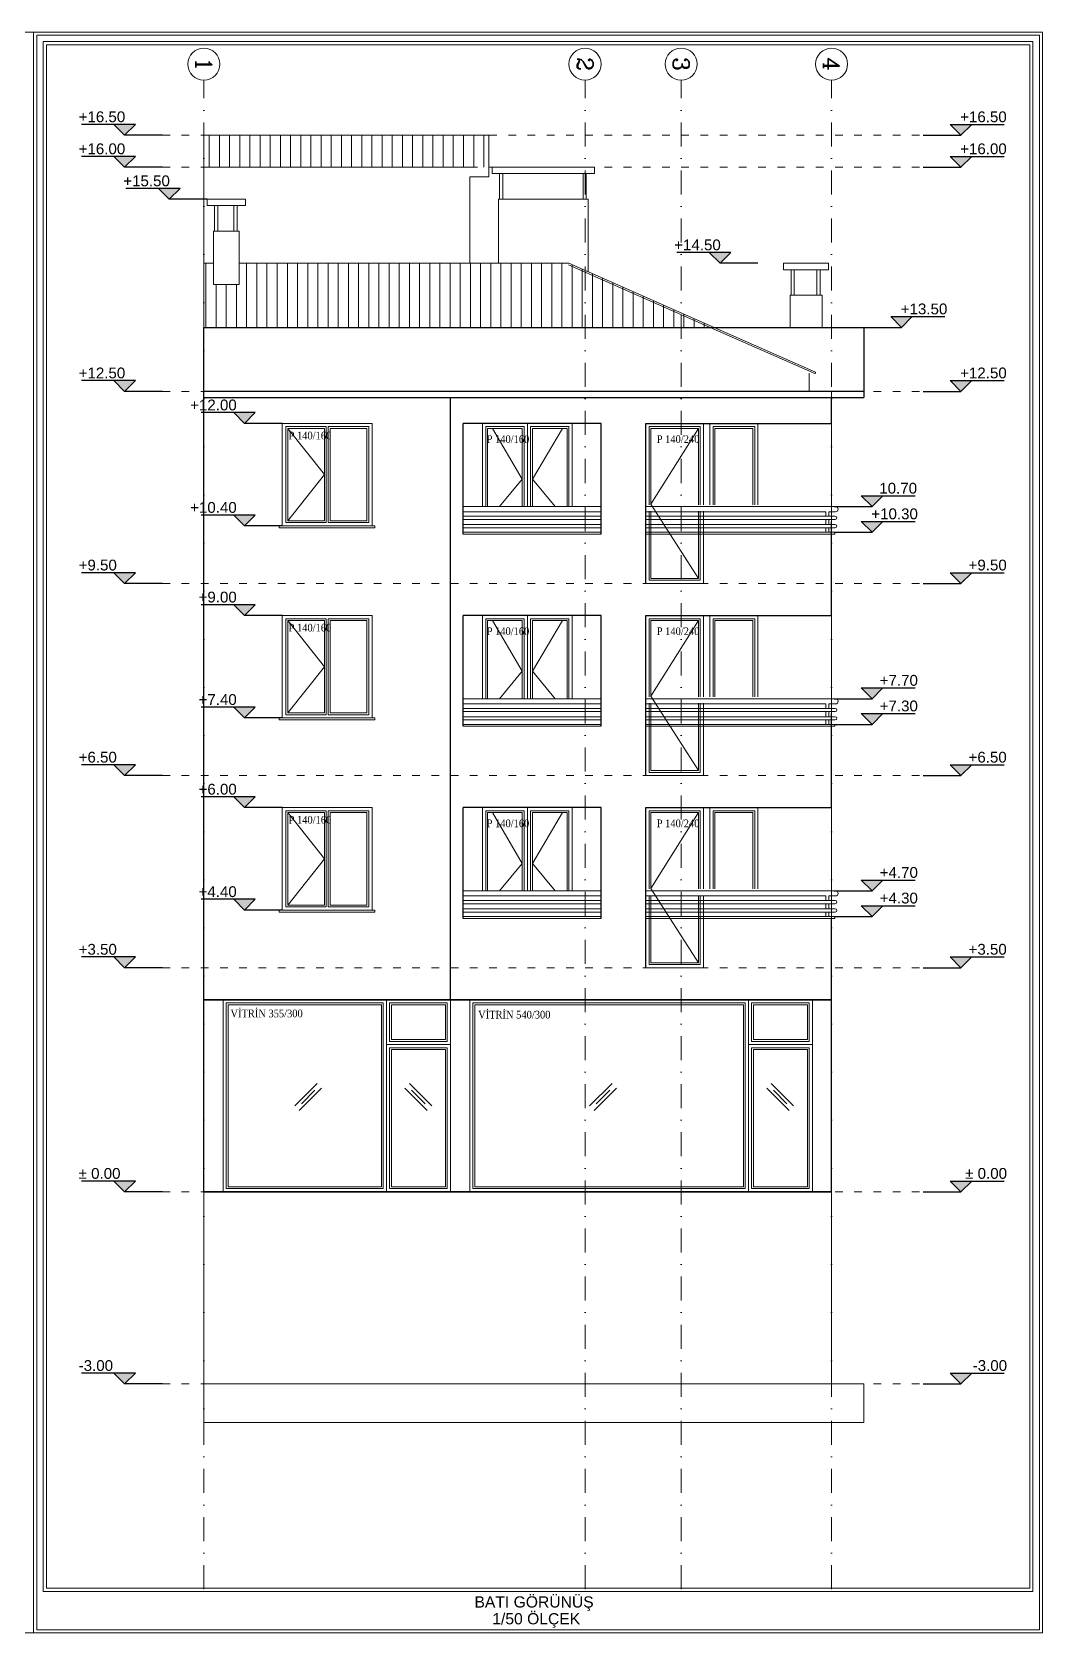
# Model space of a CAD drawing. Header units: millimetres. Extents: x -2145 to 33996, y -835 to 2363.
# Drawn here: x 30843 to 32418, y -835 to 1665 of the extents above; entities that cross this region are included whole.
import ezdxf
from ezdxf.enums import TextEntityAlignment as Align

# ---------------------------------------------------------------- set-up
doc = ezdxf.new("R2010")
doc.units = ezdxf.units.MM
for name, pattern in [('101_TA_921_251_SEC_500&200$0${ Origin Line }', [0]), ('ACAD_ISO03W100', [30, 12, -18]), ('DASHDOT', [1, 0.5, -0.25, 0, -0.25])]:
    doc.linetypes.add(name, pattern=pattern)
for name, color, linetype, lineweight in [('arcCGDM_antet', 85, 'Continuous', 20), ('M-INCE', 252, 'Continuous', 0), ('NET_AKS', 251, 'DASHDOT', 9), ('NET_AKS_YAZI', 31, 'DASHDOT', 9), ('NET_GORUNUS_AKS', 9, 'ACAD_ISO03W100', 9), ('NET_GORUNUS_DOGRAMA', 32, 'Continuous', 5), ('NET_GORUNUS_TEFRİŞ', 7, 'Continuous', 0), ('NET_GÖRÜNÜŞ_İNCE', 55, 'Continuous', 9), ('NET_GÖRÜNÜŞ_KALIN', 43, 'Continuous', 30), ('NET_GÖRÜNÜŞ_ORTA', 52, 'Continuous', 18), ('NET_KESİT_KOT', 104, 'Continuous', 25), ('NET_KORKULUK', 9, 'Continuous', 5), ('NET_TARAMA', 252, 'Continuous', 5), ('T-INCE', 254, 'Continuous', 0)]:
    doc.layers.add(name, color=color, linetype=linetype, lineweight=lineweight)
doc.layers.add('NET_POZ', color=41, linetype='Continuous')
doc.layers.add('text', color=7, linetype='Continuous')
doc.styles.add('A-arial', font='arial.ttf')
doc.styles.get("Standard").update_dxf_attribs({"font": 'arial.ttf'})
doc.styles.add('TAks_2', font='ROMANC', dxfattribs={"height": 5})
doc.styles.add('TGS SAYILAR', font='times.ttf', dxfattribs={"width": 0.7})

# ---------------------------------------------------------------- blocks, each defined once
blk = doc.blocks.new('kot_kesit')
for p, q in [((-87.5, 0), (0, 0)), ((-25, 25), (100, 25)), ((0, 0), (-25, 25)), ((0, 0), (25, 25))]:
    blk.add_line(p, q)
blk.add_solid([(25, 25), (-25, 25), (0, 0)])
at = {"style": 'A-arial'}
blk.add_attdef('KOT', (37.2, 30.1), '', height=25, dxfattribs=at)

msp = doc.modelspace()

# ---------------------------------------------------------------- hatches: boundary and pattern name
at = {"layer": 'NET_TARAMA'}
h = msp.add_hatch(dxfattribs=at)
h.set_pattern_fill('ANSI31', color=256, scale=5, angle=45)
h.set_pattern_definition([(90, (1545, 2e-13), (-15.875, 0), [])])
h.paths.add_polyline_path([(31111.7, 1454.16), (31111.7, 1504.16), (31556.7, 1504.16), (31556.7, 1454.16)])
h = msp.add_hatch(dxfattribs=at)
h.set_pattern_fill('ANSI31', color=256, scale=5, angle=45)
h.paths.add_polyline_path([(31908.17, 1204.16), (31681.7, 1304.16), (31166.7, 1304.16), (31166.7, 1271.06), (31126.7, 1271.06), (31126.7, 1304.16), (31111.7, 1304.16), (31111.7, 1204.16)])

# ---------------------------------------------------------------- linework, layer by layer
at = {"layer": 'arcCGDM_antet', "ltscale": 10}
for points in [[(28345.97, 1665.32), (30845.97, 1665.32), (30845.97, -834.68), (28345.97, -834.68)], [(30845.97, 1665.32), (32420.97, 1665.32), (32420.97, -834.68), (30845.97, -834.68)], [(30850.97, 1660.32), (32415.97, 1660.32), (32415.97, -829.68), (30850.97, -829.68)], [(30860.97, 1650.32), (32405.97, 1650.32), (32405.97, -769.68), (30860.97, -769.68)], [(30865.97, 1645.32), (32400.97, 1645.32), (32400.97, -764.68), (30865.97, -764.68)]]:
    msp.add_lwpolyline(points, close=True, dxfattribs=at)
at = {"layer": 'M-INCE'}
for p, q in [((31111.7, 1454.16), (31526.7, 1454.16)), ((31126.7, 1304.16), (31111.7, 1304.16)), ((31681.7, 1304.16), (31166.7, 1304.16)), ((31680.69, 1301.88), (31901.98, 1204.16)), ((31681.7, 1304.16), (31908.17, 1204.16))]:
    msp.add_line(p, q, dxfattribs=at)
at = {"layer": 'M-INCE', "linetype": '101_TA_921_251_SEC_500&200$0${ Origin Line }'}
for p, q in [((31901.98, 1204.16), (32065.69, 1131.88)), ((31908.17, 1204.16), (32066.7, 1134.16)), ((32056.7, 1132.84), (32056.7, 1104.16)), ((32066.09, 1131.74), (32066.7, 1134.16))]:
    msp.add_line(p, q, dxfattribs=at)
at = {"layer": 'M-INCE'}
msp.add_lwpolyline([(31111.7, 1404.16), (31111.7, 1504.16), (31556.7, 1504.16), (31556.7, 1439.16), (31526.7, 1439.16), (31526.7, 1304.16)], dxfattribs=at)
at = {"layer": 'NET_AKS', "ltscale": 75}
for p, q in [((31111.7, -766.24), (31111.7, 1590.21)), ((31706.7, -766.24), (31706.7, 1590.21)), ((31856.7, -766.24), (31856.7, 1590.21)), ((32091.7, -766.24), (32091.7, 1590.21))]:
    msp.add_line(p, q, dxfattribs=at)
at = {"layer": 'NET_AKS', "linetype": 'Continuous', "ltscale": 100}
for centre in [(31111.7, 1615.21), (31706.7, 1615.21), (31856.7, 1615.21), (32091.7, 1615.21)]:
    msp.add_circle(centre, 25, dxfattribs=at)
at = {"layer": 'NET_GORUNUS_AKS'}
for points in [[(31047.02, 1504.16), (32234.47, 1504.16)], [(31047.02, 1454.16), (32234.47, 1454.16)], [(31047.02, 1104.16), (32234.47, 1104.16)], [(31047.02, 804.16), (32234.47, 804.16)], [(31047.02, 504.16), (32234.47, 504.16)], [(31047.02, 204.16), (32234.47, 204.16)], [(31047.02, -145.84), (32234.47, -145.84)], [(31047.02, -445.84), (32234.47, -445.84)]]:
    msp.add_lwpolyline(points, dxfattribs=at)
at = {"layer": 'NET_GORUNUS_DOGRAMA'}
for p, q in [((31561.7, 1444.16), (31561.7, 1454.16)), ((31561.7, 1454.16), (31721.7, 1454.16)), ((31721.7, 1444.16), (31721.7, 1454.16)), ((31561.7, 1444.16), (31721.7, 1444.16)), ((31573.43, 1404.16), (31573.43, 1444.16)), ((31578.43, 1404.16), (31578.43, 1444.16)), ((31703.75, 1404.16), (31703.75, 1444.16)), ((31708.75, 1404.16), (31708.75, 1444.16)), ((31116.7, 1394.16), (31116.7, 1404.16)), ((31116.7, 1404.16), (31176.7, 1404.16)), ((31176.7, 1394.16), (31176.7, 1404.16)), ((31116.7, 1394.16), (31176.7, 1394.16)), ((31128.43, 1354.16), (31128.43, 1394.16)), ((31133.43, 1354.16), (31133.43, 1394.16)), ((31158.75, 1354.16), (31158.75, 1394.16)), ((31163.75, 1354.16), (31163.75, 1394.16)), ((32016.7, 1294.16), (32016.7, 1304.16)), ((32016.7, 1304.16), (32086.7, 1304.16)), ((32086.7, 1294.16), (32086.7, 1304.16)), ((32016.7, 1294.16), (32086.7, 1294.16)), ((32028.43, 1254.16), (32028.43, 1294.16)), ((32033.43, 1254.16), (32033.43, 1294.16)), ((32068.75, 1254.16), (32068.75, 1294.16)), ((32073.75, 1254.16), (32073.75, 1294.16))]:
    msp.add_line(p, q, dxfattribs=at)
for points in [[(31374.2, 1054.16), (31234.2, 1054.16), (31234.2, 894.16), (31374.2, 894.16)], [(31239.84, 1049.16), (31302.88, 1049.16), (31302.88, 899.16), (31239.84, 899.16)], [(31242.68, 1046.32), (31300.03, 1046.32), (31300.03, 902.01), (31242.68, 902.01)], [(31305.81, 1049.16), (31369.2, 1049.16), (31369.2, 899.16), (31305.81, 899.16)], [(31308.66, 1046.32), (31366.35, 1046.32), (31366.35, 902.01), (31308.66, 902.01)], [(31374.2, 754.16), (31234.2, 754.16), (31234.2, 594.16), (31374.2, 594.16)], [(31239.84, 749.16), (31302.88, 749.16), (31302.88, 599.16), (31239.84, 599.16)], [(31242.68, 746.32), (31300.03, 746.32), (31300.03, 602.01), (31242.68, 602.01)], [(31305.81, 749.16), (31369.2, 749.16), (31369.2, 599.16), (31305.81, 599.16)], [(31308.66, 746.32), (31366.35, 746.32), (31366.35, 602.01), (31308.66, 602.01)], [(31374.2, 454.16), (31234.2, 454.16), (31234.2, 294.16), (31374.2, 294.16)], [(31239.84, 449.16), (31302.88, 449.16), (31302.88, 299.16), (31239.84, 299.16)], [(31242.68, 446.32), (31300.03, 446.32), (31300.03, 302.01), (31242.68, 302.01)], [(31305.81, 449.16), (31369.2, 449.16), (31369.2, 299.16), (31305.81, 299.16)], [(31308.66, 446.32), (31366.35, 446.32), (31366.35, 302.01), (31308.66, 302.01)], [(31141.7, 154.16), (31396.7, 154.16), (31396.7, -145.84), (31141.7, -145.84)], [(31396.7, 154.16), (31496.7, 154.16), (31496.7, 84.16), (31396.7, 84.16)], [(31526.7, 154.16), (31961.7, 154.16), (31961.7, -145.84), (31526.7, -145.84)], [(31961.7, 154.16), (32061.7, 154.16), (32061.7, 84.16), (31961.7, 84.16)], [(31146.7, 149.16), (31391.7, 149.16), (31391.7, -140.84), (31146.7, -140.84)], [(31149.55, 146.32), (31388.85, 146.32), (31388.85, -137.99), (31149.55, -137.99)], [(31401.7, 149.16), (31491.7, 149.16), (31491.7, 89.16), (31401.7, 89.16)], [(31404.55, 146.32), (31488.85, 146.32), (31488.85, 92.01), (31404.55, 92.01)], [(31531.7, 149.16), (31956.7, 149.16), (31956.7, -140.84), (31531.7, -140.84)], [(31534.55, 146.32), (31953.85, 146.32), (31953.85, -137.99), (31534.55, -137.99)], [(31966.7, 149.16), (32056.7, 149.16), (32056.7, 89.16), (31966.7, 89.16)], [(31969.55, 146.32), (32053.85, 146.32), (32053.85, 92.01), (31969.55, 92.01)], [(31396.7, 84.16), (31496.7, 84.16), (31496.7, -145.84), (31396.7, -145.84)], [(31401.7, 79.16), (31491.7, 79.16), (31491.7, -140.84), (31401.7, -140.84)], [(31404.55, 76.32), (31488.85, 76.32), (31488.85, -137.99), (31404.55, -137.99)], [(31961.7, 84.16), (32061.7, 84.16), (32061.7, -145.84), (31961.7, -145.84)], [(31966.7, 79.16), (32056.7, 79.16), (32056.7, -140.84), (31966.7, -140.84)], [(31969.55, 76.32), (32053.85, 76.32), (32053.85, -137.99), (31969.55, -137.99)]]:
    msp.add_lwpolyline(points, close=True, dxfattribs=at)
for points in [[(31546.7, 924.16), (31546.7, 1054.16), (31616.7, 1054.16), (31616.7, 924.16)], [(31616.7, 924.16), (31616.7, 1054.16), (31686.7, 1054.16), (31686.7, 924.16)], [(31801.7, 927.16), (31801.7, 1054.16), (31891.7, 1054.16), (31891.7, 927.16)], [(31901.7, 927.16), (31901.7, 1054.16), (31976.7, 1054.16), (31976.7, 927.16)], [(31551.7, 924.16), (31551.7, 1049.16), (31611.7, 1049.16), (31611.7, 924.16)], [(31554.55, 924.16), (31554.55, 1046.32), (31608.85, 1046.32), (31608.85, 924.16)], [(31621.7, 924.16), (31621.7, 1049.16), (31681.7, 1049.16), (31681.7, 924.16)], [(31624.55, 924.16), (31624.55, 1046.32), (31678.85, 1046.32), (31678.85, 924.16)], [(31806.7, 927.16), (31806.7, 1049.16), (31886.7, 1049.16), (31886.7, 927.16)], [(31809.55, 927.16), (31809.55, 1046.32), (31883.85, 1046.32), (31883.85, 927.16)], [(31906.7, 927.16), (31906.7, 1049.16), (31971.7, 1049.16), (31971.7, 927.16)], [(31909.55, 927.16), (31909.55, 1046.32), (31968.85, 1046.32), (31968.85, 927.16)], [(31546.7, 624.16), (31546.7, 754.16), (31616.7, 754.16), (31616.7, 624.16)], [(31616.7, 624.16), (31616.7, 754.16), (31686.7, 754.16), (31686.7, 624.16)], [(31801.7, 627.16), (31801.7, 754.16), (31891.7, 754.16), (31891.7, 627.16)], [(31901.7, 627.16), (31901.7, 754.16), (31976.7, 754.16), (31976.7, 627.16)], [(31551.7, 624.16), (31551.7, 749.16), (31611.7, 749.16), (31611.7, 624.16)], [(31554.55, 624.16), (31554.55, 746.32), (31608.85, 746.32), (31608.85, 624.16)], [(31621.7, 624.16), (31621.7, 749.16), (31681.7, 749.16), (31681.7, 624.16)], [(31624.55, 624.16), (31624.55, 746.32), (31678.85, 746.32), (31678.85, 624.16)], [(31806.7, 627.16), (31806.7, 749.16), (31886.7, 749.16), (31886.7, 627.16)], [(31809.55, 627.16), (31809.55, 746.32), (31883.85, 746.32), (31883.85, 627.16)], [(31906.7, 627.16), (31906.7, 749.16), (31971.7, 749.16), (31971.7, 627.16)], [(31909.55, 627.16), (31909.55, 746.32), (31968.85, 746.32), (31968.85, 627.16)], [(31546.7, 324.16), (31546.7, 454.16), (31616.7, 454.16), (31616.7, 324.16)], [(31616.7, 324.16), (31616.7, 454.16), (31686.7, 454.16), (31686.7, 324.16)], [(31801.7, 327.16), (31801.7, 454.16), (31891.7, 454.16), (31891.7, 327.16)], [(31901.7, 327.16), (31901.7, 454.16), (31976.7, 454.16), (31976.7, 327.16)], [(31551.7, 324.16), (31551.7, 449.16), (31611.7, 449.16), (31611.7, 324.16)], [(31554.55, 324.16), (31554.55, 446.32), (31608.85, 446.32), (31608.85, 324.16)], [(31621.7, 324.16), (31621.7, 449.16), (31681.7, 449.16), (31681.7, 324.16)], [(31624.55, 324.16), (31624.55, 446.32), (31678.85, 446.32), (31678.85, 324.16)], [(31806.7, 327.16), (31806.7, 449.16), (31886.7, 449.16), (31886.7, 327.16)], [(31809.55, 327.16), (31809.55, 446.32), (31883.85, 446.32), (31883.85, 327.16)], [(31906.7, 327.16), (31906.7, 449.16), (31971.7, 449.16), (31971.7, 327.16)], [(31909.55, 327.16), (31909.55, 446.32), (31968.85, 446.32), (31968.85, 327.16)]]:
    msp.add_lwpolyline(points, dxfattribs=at)
at = {"layer": 'NET_GORUNUS_TEFRİŞ'}
for points in [[(31378.45, 894.16), (31378.45, 891.16), (31234.2, 891.16), (31229.38, 891.16), (31229.38, 894.16)], [(31378.45, 594.16), (31378.45, 591.16), (31234.2, 591.16), (31229.38, 591.16), (31229.38, 594.16)], [(31378.45, 294.16), (31378.45, 291.16), (31234.2, 291.16), (31229.38, 291.16), (31229.38, 294.16)]]:
    msp.add_lwpolyline(points, close=True, dxfattribs=at)
for points in [[(31516.7, 884.16), (31731.7, 884.16)], [(31731.7, 881.16), (31516.7, 881.16)], [(31801.7, 881.16), (32096.76, 881.16), (32096.76, 884.16), (31801.7, 884.16)], [(31516.7, 584.16), (31731.7, 584.16)], [(31731.7, 581.16), (31516.7, 581.16)], [(31801.7, 581.16), (32096.76, 581.16), (32096.76, 584.16), (31801.7, 584.16)], [(31516.7, 284.16), (31731.7, 284.16)], [(31731.7, 281.16), (31516.7, 281.16)], [(31801.7, 281.16), (32096.76, 281.16), (32096.76, 284.16), (31801.7, 284.16)]]:
    msp.add_lwpolyline(points, dxfattribs=at)
at = {"layer": 'NET_GÖRÜNÜŞ_İNCE'}
for p, q in [((31111.7, 1104.16), (31111.7, 1404.16)), ((31571.7, 1304.16), (31571.7, 1404.16)), ((31571.7, 1404.16), (31711.7, 1404.16)), ((31711.7, 1404.16), (31711.7, 1291.12)), ((31126.7, 1354.16), (31166.7, 1354.16)), ((31126.7, 1354.16), (31126.7, 1271.06)), ((31166.7, 1354.16), (31166.7, 1271.06)), ((31166.7, 1271.06), (31126.7, 1271.06)), ((32026.7, 1204.16), (32026.7, 1254.16)), ((32026.7, 1254.16), (32076.7, 1254.16)), ((32076.7, 1254.16), (32076.7, 1204.16))]:
    msp.add_line(p, q, dxfattribs=at)
at = {"layer": 'NET_GÖRÜNÜŞ_KALIN'}
for p, q in [((32141.7, 1104.16), (31111.7, 1104.16)), ((31111.7, -145.84), (31111.7, 1104.16)), ((32141.7, 1104.16), (32141.7, 1094.46)), ((31111.7, 1094.46), (32141.7, 1094.46)), ((31496.7, 154.16), (31496.7, 1094.46)), ((32091.7, 1054.16), (32091.7, 1094.46)), ((31516.7, 881.16), (31516.7, 1054.16)), ((31731.7, 1054.16), (31516.7, 1054.16)), ((31731.7, 881.16), (31731.7, 1054.16)), ((31801.7, 804.16), (31801.7, 1054.16)), ((31801.7, 1054.16), (32091.7, 1054.16)), ((32091.7, 754.16), (32091.7, 901.16)), ((31516.7, 581.16), (31516.7, 754.16)), ((31731.7, 754.16), (31516.7, 754.16)), ((31731.7, 581.16), (31731.7, 754.16)), ((31801.7, 504.16), (31801.7, 754.16)), ((31801.7, 754.16), (32091.7, 754.16)), ((32091.7, 454.16), (32091.7, 601.16)), ((31516.7, 281.16), (31516.7, 454.16)), ((31731.7, 454.16), (31516.7, 454.16)), ((31731.7, 281.16), (31731.7, 454.16)), ((31801.7, 204.16), (31801.7, 454.16)), ((31801.7, 454.16), (32091.7, 454.16)), ((32091.7, 154.16), (32091.7, 281.16)), ((31111.7, 154.16), (32091.7, 154.16)), ((32091.7, 154.16), (31111.7, 154.16)), ((31801.7, 154.16), (32091.7, 154.16)), ((32091.7, -145.84), (32091.7, 154.16)), ((31111.7, -145.84), (32091.7, -145.84)), ((32091.7, -145.84), (31111.7, -145.84))]:
    msp.add_line(p, q, dxfattribs=at)
msp.add_lwpolyline([(31111.7, 1104.16), (31111.7, 1204.16), (32141.7, 1204.16), (32141.7, 1104.16)], dxfattribs=at)
at = {"layer": 'NET_GÖRÜNÜŞ_ORTA', "linetype": '101_TA_921_251_SEC_500&200$0${ Origin Line }'}
for p, q in [((32091.7, 1054.16), (32091.7, 1104.16)), ((32091.7, 754.16), (32091.7, 804.16)), ((32091.7, 454.16), (32091.7, 504.16)), ((32091.7, 454.16), (32091.7, 504.16)), ((32091.7, 154.16), (32091.7, 204.16)), ((32091.7, 154.16), (32091.7, 204.16)), ((32091.7, -145.84), (32091.7, -95.84))]:
    msp.add_line(p, q, dxfattribs=at)
at = {"layer": 'NET_GÖRÜNÜŞ_ORTA', "linetype": 'Continuous'}
for p, q in [((32091.7, 1054.16), (32091.7, 901.16)), ((32091.7, 754.16), (32091.7, 601.16)), ((32091.7, 454.16), (32091.7, 281.16))]:
    msp.add_line(p, q, dxfattribs=at)
at = {"layer": 'NET_KORKULUK'}
for p, q in [((31731.7, 924.16), (31516.7, 924.16)), ((31731.7, 916.16), (31516.7, 916.16)), ((31516.7, 909.16), (31731.7, 909.16)), ((31516.7, 904.16), (31731.7, 904.16)), ((32097.77, 924.16), (31801.7, 924.16)), ((32082.39, 916.16), (31801.7, 916.16)), ((31801.7, 909.16), (32097.39, 909.16)), ((31801.7, 904.16), (32097.39, 904.16)), ((32082.39, 909.16), (32082.39, 916.16)), ((32082.39, 896.16), (32082.39, 904.16)), ((32097.77, 916.16), (32087.14, 916.16)), ((32087.14, 909.16), (32087.14, 916.16)), ((32087.14, 896.16), (32087.14, 904.16)), ((31516.7, 896.16), (31731.7, 896.16)), ((31516.7, 891.16), (31731.7, 891.16)), ((31801.7, 896.16), (32097.39, 896.16)), ((31801.7, 891.16), (32097.39, 891.16)), ((32082.39, 884.16), (32082.39, 891.16)), ((32087.14, 884.16), (32087.14, 891.16)), ((31731.7, 624.16), (31516.7, 624.16)), ((31731.7, 616.16), (31516.7, 616.16)), ((31516.7, 609.16), (31731.7, 609.16)), ((31516.7, 604.16), (31731.7, 604.16)), ((32097.77, 624.16), (31801.7, 624.16)), ((32082.39, 616.16), (31801.7, 616.16)), ((31801.7, 609.16), (32097.39, 609.16)), ((31801.7, 604.16), (32097.39, 604.16)), ((32082.39, 609.16), (32082.39, 616.16)), ((32082.39, 596.16), (32082.39, 604.16)), ((32097.77, 616.16), (32087.14, 616.16)), ((32087.14, 609.16), (32087.14, 616.16)), ((32087.14, 596.16), (32087.14, 604.16)), ((31516.7, 596.16), (31731.7, 596.16)), ((31516.7, 591.16), (31731.7, 591.16)), ((31801.7, 596.16), (32097.39, 596.16)), ((31801.7, 591.16), (32097.39, 591.16)), ((32082.39, 584.16), (32082.39, 591.16)), ((32087.14, 584.16), (32087.14, 591.16)), ((31731.7, 324.16), (31516.7, 324.16)), ((31731.7, 316.16), (31516.7, 316.16)), ((31516.7, 309.16), (31731.7, 309.16)), ((31516.7, 304.16), (31731.7, 304.16)), ((32097.77, 324.16), (31801.7, 324.16)), ((32082.39, 316.16), (31801.7, 316.16)), ((31801.7, 309.16), (32097.39, 309.16)), ((31801.7, 304.16), (32097.39, 304.16)), ((32082.39, 309.16), (32082.39, 316.16)), ((32082.39, 296.16), (32082.39, 304.16)), ((32097.77, 316.16), (32087.14, 316.16)), ((32087.14, 309.16), (32087.14, 316.16)), ((32087.14, 296.16), (32087.14, 304.16)), ((31516.7, 296.16), (31731.7, 296.16)), ((31516.7, 291.16), (31731.7, 291.16)), ((31801.7, 296.16), (32097.39, 296.16)), ((31801.7, 291.16), (32097.39, 291.16)), ((32082.39, 284.16), (32082.39, 291.16)), ((32087.14, 284.16), (32087.14, 291.16))]:
    msp.add_line(p, q, dxfattribs=at)
for centre, radius in [((32097.39, 906.66), 2.5), ((32097.77, 920.16), 4), ((32097.39, 893.66), 2.5), ((32097.39, 606.66), 2.5), ((32097.77, 620.16), 4), ((32097.39, 593.66), 2.5), ((32097.39, 306.66), 2.5), ((32097.77, 320.16), 4), ((32097.39, 293.66), 2.5)]:
    msp.add_arc(centre, radius, 270, 90, dxfattribs=at)
at = {"layer": 'T-INCE', "linetype": '101_TA_921_251_SEC_500&200$0${ Origin Line }'}
for p, q in [((31253.59, -11.66), (31288.49, 23.24)), ((31260.66, -18.73), (31295.56, 16.17)), ((31263.97, -8.35), (31285.18, 12.86)), ((31460.29, -18.73), (31425.39, 16.17)), ((31467.36, -11.66), (31432.46, 23.24)), ((31456.98, -8.35), (31435.77, 12.86)), ((31713.96, -11.66), (31748.86, 23.24)), ((31721.04, -18.73), (31755.93, 16.17)), ((31724.34, -8.35), (31745.55, 12.86)), ((32025.29, -18.73), (31990.39, 16.17)), ((32032.36, -11.66), (31997.46, 23.24)), ((32021.98, -8.35), (32000.77, 12.86))]:
    msp.add_line(p, q, dxfattribs=at)
for points in [[(31242.68, 1046.32), (31300.03, 974.16), (31242.68, 902.01)], [(31562.08, 1046.32), (31608.85, 967.05), (31573.04, 924.16)], [(31671.32, 1046.32), (31624.55, 967.05), (31660.35, 924.16)], [(31883.85, 1046.32), (31809.55, 928.09)], [(31809.55, 928.09), (31883.85, 812.01)], [(31891.7, 917.16), (31891.7, 804.16), (31801.7, 804.16), (31801.7, 904.16), (31801.7, 904.16), (31801.7, 917.16)], [(31886.7, 917.16), (31886.7, 809.16), (31806.7, 809.16), (31806.7, 917.16)], [(31883.85, 917.16), (31883.85, 812.01), (31809.55, 812.01), (31809.55, 917.16)], [(31242.68, 746.32), (31300.03, 674.16), (31242.68, 602.01)], [(31562.08, 746.32), (31608.85, 667.05), (31573.04, 624.16)], [(31671.32, 746.32), (31624.55, 667.05), (31660.35, 624.16)], [(31883.85, 746.32), (31809.55, 628.09)], [(31809.55, 628.09), (31883.85, 512.01)], [(31891.7, 617.16), (31891.7, 504.16), (31801.7, 504.16), (31801.7, 604.16), (31801.7, 604.16), (31801.7, 617.16)], [(31886.7, 617.16), (31886.7, 509.16), (31806.7, 509.16), (31806.7, 617.16)], [(31883.85, 617.16), (31883.85, 512.01), (31809.55, 512.01), (31809.55, 617.16)], [(31242.68, 446.32), (31300.03, 374.16), (31242.68, 302.01)], [(31562.08, 446.32), (31608.85, 367.05), (31573.04, 324.16)], [(31671.32, 446.32), (31624.55, 367.05), (31660.35, 324.16)], [(31883.85, 446.32), (31809.55, 328.09)], [(31809.55, 328.09), (31883.85, 212.01)], [(31891.7, 317.16), (31891.7, 204.16), (31801.7, 204.16), (31801.7, 304.16), (31801.7, 304.16), (31801.7, 317.16)], [(31886.7, 317.16), (31886.7, 209.16), (31806.7, 209.16), (31806.7, 317.16)], [(31883.85, 317.16), (31883.85, 212.01), (31809.55, 212.01), (31809.55, 317.16)], [(31111.7, -145.84), (31111.7, -445.84), (32091.7, -445.84), (32091.7, -145.84)], [(31111.7, -445.84), (31111.7, -445.84), (31111.7, -505.84), (32141.7, -505.84), (32141.7, -445.84), (32091.7, -445.84)]]:
    msp.add_lwpolyline(points, dxfattribs=at)

# ---------------------------------------------------------------- block references
at = {"layer": 'NET_KESİT_KOT'}
ref = msp.add_blockref('kot_kesit', (30987.96, 1504.16), dxfattribs=dict(at, xscale=-0.6749999999999999, yscale=0.6749999999999999, zscale=0.6749999999999999))
ref.add_attrib('KOT', '+16.50', (30916.23, 1524.5), dxfattribs={"layer": '0', "height": 16.875, "style": 'A-arial'})
ref = msp.add_blockref('kot_kesit', (32293.53, 1504.16), dxfattribs=dict(at, xscale=0.6749999999999999, yscale=0.6749999999999999, zscale=0.6749999999999999))
ref.add_attrib('KOT', '+16.50', (32292.31, 1524.5), dxfattribs={"layer": '0', "height": 16.875, "style": 'A-arial'})
ref = msp.add_blockref('kot_kesit', (30987.96, 1454.16), dxfattribs=dict(at, xscale=-0.6749999999999999, yscale=0.6749999999999999, zscale=0.6749999999999999))
ref.add_attrib('KOT', '+16.00', (30916.23, 1474.5), dxfattribs={"layer": '0', "height": 16.875, "style": 'A-arial'})
ref = msp.add_blockref('kot_kesit', (32293.53, 1454.16), dxfattribs=dict(at, xscale=0.6749999999999999, yscale=0.6749999999999999, zscale=0.6749999999999999))
ref.add_attrib('KOT', '+16.00', (32292.31, 1474.5), dxfattribs={"layer": '0', "height": 16.875, "style": 'A-arial'})
ref = msp.add_blockref('kot_kesit', (31057.64, 1404.16), dxfattribs=dict(at, xscale=-0.6749999999999999, yscale=0.6749999999999999, zscale=0.6749999999999999))
ref.add_attrib('KOT', '+15.50', (30985.91, 1424.5), dxfattribs={"layer": '0', "height": 16.875, "style": 'A-arial'})
ref = msp.add_blockref('kot_kesit', (31917.64, 1304.16), dxfattribs=dict(at, xscale=-0.6749999999999999, yscale=0.6749999999999999, zscale=0.6749999999999999))
ref.add_attrib('KOT', '+14.50', (31845.91, 1324.5), dxfattribs={"layer": '0', "height": 16.875, "style": 'A-arial'})
ref = msp.add_blockref('kot_kesit', (32200.76, 1204.16), dxfattribs=dict(at, xscale=0.6749999999999999, yscale=0.6749999999999999, zscale=0.6749999999999999))
ref.add_attrib('KOT', '+13.50', (32199.55, 1224.5), dxfattribs={"layer": '0', "height": 16.875, "style": 'A-arial'})
ref = msp.add_blockref('kot_kesit', (30987.96, 1104.16), dxfattribs=dict(at, xscale=-0.6749999999999999, yscale=0.6749999999999999, zscale=0.6749999999999999))
ref.add_attrib('KOT', '+12.50', (30916.23, 1124.5), dxfattribs={"layer": '0', "height": 16.875, "style": 'A-arial'})
ref = msp.add_blockref('kot_kesit', (32293.53, 1104.16), dxfattribs=dict(at, xscale=0.6749999999999999, yscale=0.6749999999999999, zscale=0.6749999999999999))
ref.add_attrib('KOT', '+12.50', (32292.31, 1124.5), dxfattribs={"layer": '0', "height": 16.875, "style": 'A-arial'})
ref = msp.add_blockref('kot_kesit', (31175.14, 1054.16), dxfattribs=dict(at, xscale=-0.6749999999999999, yscale=0.6749999999999999, zscale=0.6749999999999999))
ref.add_attrib('KOT', '+12.00', (31090.29, 1074.5), dxfattribs={"layer": '0', "height": 16.875, "style": 'A-arial'})
ref = msp.add_blockref('kot_kesit', (32154.8, 924.16), dxfattribs=dict(at, xscale=0.6749999999999999, yscale=0.6749999999999999, zscale=0.6749999999999999))
ref.add_attrib('KOT', '10.70', (32166.1, 944.5), dxfattribs={"layer": '0', "height": 16.875, "style": 'A-arial'})
ref = msp.add_blockref('kot_kesit', (31175.14, 894.16), dxfattribs=dict(at, xscale=-0.6749999999999999, yscale=0.6749999999999999, zscale=0.6749999999999999))
ref.add_attrib('KOT', '+10.40', (31090.29, 914.5), dxfattribs={"layer": '0', "height": 16.875, "style": 'A-arial'})
ref = msp.add_blockref('kot_kesit', (32154.8, 884.16), dxfattribs=dict(at, xscale=0.6749999999999999, yscale=0.6749999999999999, zscale=0.6749999999999999))
ref.add_attrib('KOT', '+10.30', (32153.59, 904.5), dxfattribs={"layer": '0', "height": 16.875, "style": 'A-arial'})
ref = msp.add_blockref('kot_kesit', (30987.96, 804.16), dxfattribs=dict(at, xscale=-0.6749999999999999, yscale=0.6749999999999999, zscale=0.6749999999999999))
ref.add_attrib('KOT', '+9.50', (30916.23, 824.5), dxfattribs={"layer": '0', "height": 16.875, "style": 'A-arial'})
ref = msp.add_blockref('kot_kesit', (32293.53, 804.16), dxfattribs=dict(at, xscale=0.6749999999999999, yscale=0.6749999999999999, zscale=0.6749999999999999))
ref.add_attrib('KOT', '+9.50', (32305.42, 824.5), dxfattribs={"layer": '0', "height": 16.875, "style": 'A-arial'})
ref = msp.add_blockref('kot_kesit', (31175.14, 754.16), dxfattribs=dict(at, xscale=-0.6749999999999999, yscale=0.6749999999999999, zscale=0.6749999999999999))
ref.add_attrib('KOT', '+9.00', (31103.41, 774.5), dxfattribs={"layer": '0', "height": 16.875, "style": 'A-arial'})
ref = msp.add_blockref('kot_kesit', (32154.8, 624.16), dxfattribs=dict(at, xscale=0.6749999999999999, yscale=0.6749999999999999, zscale=0.6749999999999999))
ref.add_attrib('KOT', '+7.70', (32166.7, 644.5), dxfattribs={"layer": '0', "height": 16.875, "style": 'A-arial'})
ref = msp.add_blockref('kot_kesit', (31175.14, 594.16), dxfattribs=dict(at, xscale=-0.6749999999999999, yscale=0.6749999999999999, zscale=0.6749999999999999))
ref.add_attrib('KOT', '+7.40', (31103.41, 614.5), dxfattribs={"layer": '0', "height": 16.875, "style": 'A-arial'})
ref = msp.add_blockref('kot_kesit', (32154.8, 584.16), dxfattribs=dict(at, xscale=0.6749999999999999, yscale=0.6749999999999999, zscale=0.6749999999999999))
ref.add_attrib('KOT', '+7.30', (32166.7, 604.5), dxfattribs={"layer": '0', "height": 16.875, "style": 'A-arial'})
ref = msp.add_blockref('kot_kesit', (30987.96, 504.16), dxfattribs=dict(at, xscale=-0.6749999999999999, yscale=0.6749999999999999, zscale=0.6749999999999999))
ref.add_attrib('KOT', '+6.50', (30916.23, 524.5), dxfattribs={"layer": '0', "height": 16.875, "style": 'A-arial'})
ref = msp.add_blockref('kot_kesit', (32293.53, 504.16), dxfattribs=dict(at, xscale=0.6749999999999999, yscale=0.6749999999999999, zscale=0.6749999999999999))
ref.add_attrib('KOT', '+6.50', (32305.42, 524.5), dxfattribs={"layer": '0', "height": 16.875, "style": 'A-arial'})
ref = msp.add_blockref('kot_kesit', (31175.14, 454.16), dxfattribs=dict(at, xscale=-0.6749999999999999, yscale=0.6749999999999999, zscale=0.6749999999999999))
ref.add_attrib('KOT', '+6.00', (31103.41, 474.5), dxfattribs={"layer": '0', "height": 16.875, "style": 'A-arial'})
ref = msp.add_blockref('kot_kesit', (32154.8, 324.16), dxfattribs=dict(at, xscale=0.6749999999999999, yscale=0.6749999999999999, zscale=0.6749999999999999))
ref.add_attrib('KOT', '+4.70', (32166.7, 344.5), dxfattribs={"layer": '0', "height": 16.875, "style": 'A-arial'})
ref = msp.add_blockref('kot_kesit', (31175.14, 294.16), dxfattribs=dict(at, xscale=-0.6749999999999999, yscale=0.6749999999999999, zscale=0.6749999999999999))
ref.add_attrib('KOT', '+4.40', (31103.41, 314.5), dxfattribs={"layer": '0', "height": 16.875, "style": 'A-arial'})
ref = msp.add_blockref('kot_kesit', (32154.8, 284.16), dxfattribs=dict(at, xscale=0.6749999999999999, yscale=0.6749999999999999, zscale=0.6749999999999999))
ref.add_attrib('KOT', '+4.30', (32166.7, 304.5), dxfattribs={"layer": '0', "height": 16.875, "style": 'A-arial'})
ref = msp.add_blockref('kot_kesit', (30987.96, 204.16), dxfattribs=dict(at, xscale=-0.6749999999999999, yscale=0.6749999999999999, zscale=0.6749999999999999))
ref.add_attrib('KOT', '+3.50', (30916.23, 224.5), dxfattribs={"layer": '0', "height": 16.875, "style": 'A-arial'})
ref = msp.add_blockref('kot_kesit', (32293.53, 204.16), dxfattribs=dict(at, xscale=0.6749999999999999, yscale=0.6749999999999999, zscale=0.6749999999999999))
ref.add_attrib('KOT', '+3.50', (32305.42, 224.5), dxfattribs={"layer": '0', "height": 16.875, "style": 'A-arial'})
ref = msp.add_blockref('kot_kesit', (30987.96, -145.84), dxfattribs=dict(at, xscale=-0.6749999999999999, yscale=0.6749999999999999, zscale=0.6749999999999999))
ref.add_attrib('KOT', '%%p 0.00', (30916.23, -125.5), dxfattribs={"layer": '0', "height": 16.875, "style": 'A-arial'})
ref = msp.add_blockref('kot_kesit', (32293.53, -145.84), dxfattribs=dict(at, xscale=0.6749999999999999, yscale=0.6749999999999999, zscale=0.6749999999999999))
ref.add_attrib('KOT', '%%p 0.00', (32300.12, -125.5), dxfattribs={"layer": '0', "height": 16.875, "style": 'A-arial'})
ref = msp.add_blockref('kot_kesit', (30987.96, -445.84), dxfattribs=dict(at, xscale=-0.6749999999999999, yscale=0.6749999999999999, zscale=0.6749999999999999))
ref.add_attrib('KOT', '-3.00', (30916.23, -425.5), dxfattribs={"layer": '0', "height": 16.875, "style": 'A-arial'})
ref = msp.add_blockref('kot_kesit', (32293.53, -445.84), dxfattribs=dict(at, xscale=0.6749999999999999, yscale=0.6749999999999999, zscale=0.6749999999999999))
ref.add_attrib('KOT', '-3.00', (32311.9, -425.5), dxfattribs={"layer": '0', "height": 16.875, "style": 'A-arial'})

# ---------------------------------------------------------------- texts
at = {"layer": 'NET_AKS_YAZI', "linetype": 'Continuous', "style": 'TAks_2'}
for s, p in [('1', (31111.7, 1615.21)), ('2', (31706.7, 1615.21)), ('3', (31856.7, 1615.21)), ('4', (32091.7, 1615.21))]:
    msp.add_text(s, height=25, rotation=270, dxfattribs=at).set_placement(p, align=Align.MIDDLE_CENTER)
at = {"layer": 'NET_POZ', "style": 'TGS SAYILAR', "width": 0.9}
for s, p in [('P 140/160', (31243.95, 1029.2)), ('P 140/160', (31553.09, 1023.63)), ('P 140/240', (31818.63, 1023.63)), ('P 140/160', (31243.95, 729.2)), ('P 140/160', (31553.09, 723.63)), ('P 140/240', (31818.63, 723.63)), ('P 140/160', (31243.95, 429.2)), ('P 140/160', (31553.09, 423.63)), ('P 140/240', (31818.63, 423.63)), ('VİTRİN 355/300', (31153.23, 126.78)), ('VİTRİN 540/300', (31539.91, 124.86))]:
    msp.add_text(s, height=12, dxfattribs=at).set_placement(p)
at = {"layer": 'text', "linetype": 'Continuous', "insert": (31627.17, -777.46), "char_height": 17.5, "width": 396.5028, "attachment_point": 2, "line_spacing_factor": 0.9}
msp.add_mtext('\\A1;BATI GÖRÜNÜŞ\\P 1/50 ÖLÇEK', dxfattribs=at)

doc.saveas('drawing.dxf')
